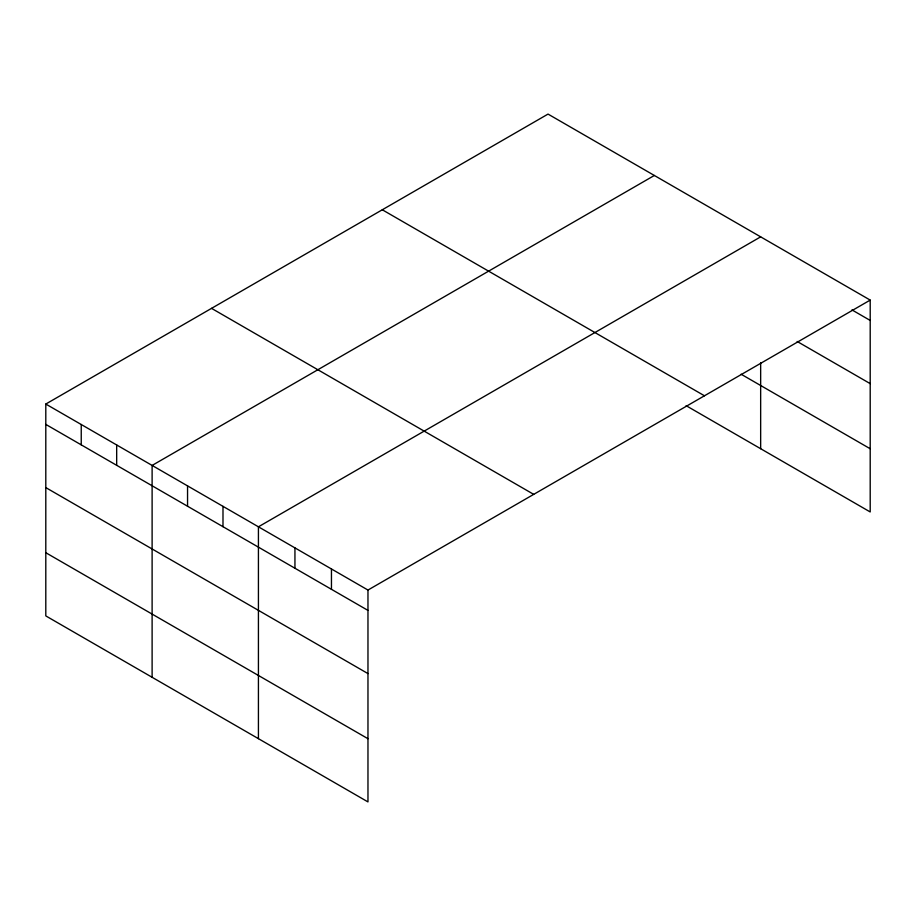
<?xml version="1.0" encoding="UTF-8"?>
<svg xmlns="http://www.w3.org/2000/svg" width="916" height="916" viewBox="0 0 916 916"><rect width="100%" height="100%" fill="white"/><g stroke="black" fill="none" stroke-linecap="round" stroke-linejoin="round"><path stroke-width="1.37" d="M686.118 405.674L870.2 511.952L870.2 300.093L548.031 114.088L45.8 404.048L45.8 615.907L367.969 801.912L367.969 590.053L45.8 404.048M654.345 175.471L152.113 465.431L152.113 677.29M760.658 236.855L258.426 526.815L258.426 738.674M367.969 590.053L870.2 300.093M851.949 309.894L870.2 320.44M797.172 341.473L870.2 383.632M741.113 374.22L870.2 448.748M382.293 209.775L704.461 395.781M211.539 308.36L533.707 494.365M45.8 424.394L367.969 610.399M45.8 487.598L367.969 673.592M45.8 552.714L367.969 738.708M760.658 362.862L760.658 448.703M331.455 568.973L331.455 589.32M294.941 547.894L294.941 568.241M222.989 506.353L222.989 526.7M187.551 485.892L187.551 506.239M116.676 444.97L116.676 465.317M81.238 424.509L81.238 444.855"/></g></svg>
